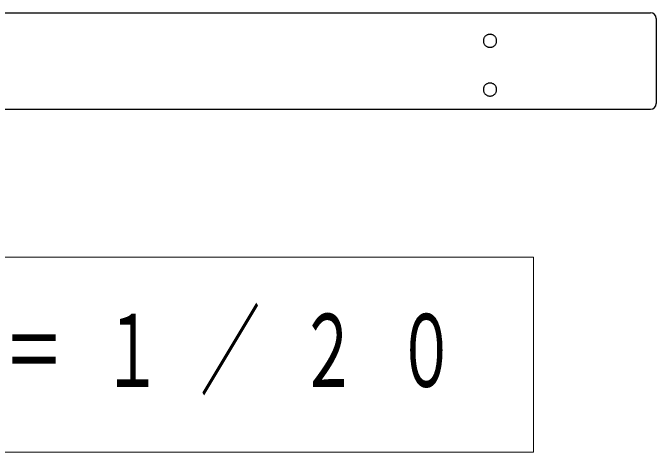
# Model space of a CAD drawing. Units: millimetres on the paper, scale 1:20. Extents: x -365 to 0, y 0 to 257.
# Drawn here: x -253.01 to -223.97, y 175.24 to 195.07 of the extents above; entities that cross this region are included whole.
import ezdxf

# ---------------------------------------------------------------- set-up
doc = ezdxf.new("R2010")
doc.units = ezdxf.units.MM
doc.layers.add('LY_1', color=7, linetype='Continuous', lineweight=25)
doc.styles.add('ＭＳ ゴシック', font='')
doc.styles.get('ＭＳ ゴシック').set_extended_font_data('MS Gothic')

msp = doc.modelspace()

# ---------------------------------------------------------------- linework, layer by layer
at = {"layer": 'LY_1'}
for p, q in [((-283.717, 195.07), (-224.217, 195.07)), ((-223.967, 194.82), (-223.967, 190.972)), ((-283.717, 190.722), (-224.217, 190.722))]:
    msp.add_line(p, q, dxfattribs=at)
at = {"layer": 'LY_1', "lineweight": 13}
for p, q in [((-229.504, 184.036), (-277.304, 184.036)), ((-229.504, 175.236), (-229.504, 184.036)), ((-277.304, 175.236), (-229.504, 175.236))]:
    msp.add_line(p, q, dxfattribs=at)
at = {"layer": 'LY_1'}
for points in [[(-231.167, 193.808), (-231.168, 193.833), (-231.172, 193.859), (-231.178, 193.884), (-231.185, 193.908), (-231.195, 193.932), (-231.208, 193.954), (-231.222, 193.976), (-231.238, 193.996), (-231.255, 194.015), (-231.275, 194.033), (-231.295, 194.048), (-231.317, 194.062), (-231.341, 194.074), (-231.365, 194.084), (-231.39, 194.091), (-231.415, 194.097), (-231.441, 194.1), (-231.467, 194.101), (-231.494, 194.1), (-231.519, 194.097), (-231.545, 194.091), (-231.57, 194.084), (-231.594, 194.074), (-231.617, 194.062), (-231.639, 194.048), (-231.66, 194.033), (-231.68, 194.015), (-231.697, 193.996), (-231.713, 193.976), (-231.727, 193.954), (-231.739, 193.932), (-231.749, 193.908), (-231.757, 193.884), (-231.763, 193.859), (-231.766, 193.833), (-231.767, 193.808), (-231.766, 193.782), (-231.763, 193.757), (-231.757, 193.732), (-231.749, 193.707), (-231.739, 193.684), (-231.727, 193.661), (-231.713, 193.639), (-231.697, 193.619), (-231.68, 193.6), (-231.66, 193.583), (-231.639, 193.567), (-231.617, 193.554), (-231.594, 193.542), (-231.57, 193.532), (-231.545, 193.524), (-231.519, 193.519), (-231.494, 193.515), (-231.467, 193.514), (-231.441, 193.515), (-231.415, 193.519), (-231.39, 193.524), (-231.365, 193.532), (-231.341, 193.542), (-231.317, 193.554), (-231.295, 193.567), (-231.275, 193.583), (-231.255, 193.6), (-231.238, 193.619), (-231.222, 193.639), (-231.208, 193.661), (-231.195, 193.684), (-231.185, 193.707), (-231.178, 193.732), (-231.172, 193.757), (-231.168, 193.782)], [(-231.167, 191.607), (-231.168, 191.633), (-231.172, 191.658), (-231.178, 191.683), (-231.185, 191.707), (-231.195, 191.731), (-231.208, 191.754), (-231.222, 191.775), (-231.238, 191.796), (-231.255, 191.814), (-231.275, 191.832), (-231.295, 191.847), (-231.317, 191.861), (-231.341, 191.873), (-231.365, 191.883), (-231.39, 191.89), (-231.415, 191.896), (-231.441, 191.899), (-231.467, 191.9), (-231.494, 191.899), (-231.519, 191.896), (-231.545, 191.89), (-231.57, 191.883), (-231.594, 191.873), (-231.617, 191.861), (-231.639, 191.847), (-231.66, 191.832), (-231.68, 191.814), (-231.697, 191.796), (-231.713, 191.775), (-231.727, 191.754), (-231.739, 191.731), (-231.749, 191.707), (-231.757, 191.683), (-231.763, 191.658), (-231.766, 191.633), (-231.767, 191.607), (-231.766, 191.581), (-231.763, 191.556), (-231.757, 191.531), (-231.749, 191.507), (-231.739, 191.483), (-231.727, 191.46), (-231.713, 191.439), (-231.697, 191.418), (-231.68, 191.399), (-231.66, 191.382), (-231.639, 191.367), (-231.617, 191.353), (-231.594, 191.341), (-231.57, 191.331), (-231.545, 191.323), (-231.519, 191.318), (-231.494, 191.315), (-231.467, 191.313), (-231.441, 191.315), (-231.415, 191.318), (-231.39, 191.323), (-231.365, 191.331), (-231.341, 191.341), (-231.317, 191.353), (-231.295, 191.367), (-231.275, 191.382), (-231.255, 191.399), (-231.238, 191.418), (-231.222, 191.439), (-231.208, 191.46), (-231.195, 191.483), (-231.185, 191.507), (-231.178, 191.531), (-231.172, 191.556), (-231.168, 191.581)]]:
    msp.add_lwpolyline(points, close=True, dxfattribs=at)
for centre, start, end in [((-224.217, 194.82), 0, 90), ((-224.217, 190.972), 270, 0)]:
    msp.add_arc(centre, 0.25, start, end, dxfattribs=at)

# ---------------------------------------------------------------- texts
at = {"layer": 'LY_1', "insert": (-253.404, 179.636), "char_height": 3.299, "attachment_point": 5, "style": 'ＭＳ ゴシック'}
msp.add_mtext('\\T1.64;\\W0.6;平面図\u3000Ｓ＝１／２０', dxfattribs=at)

doc.saveas('drawing.dxf')
